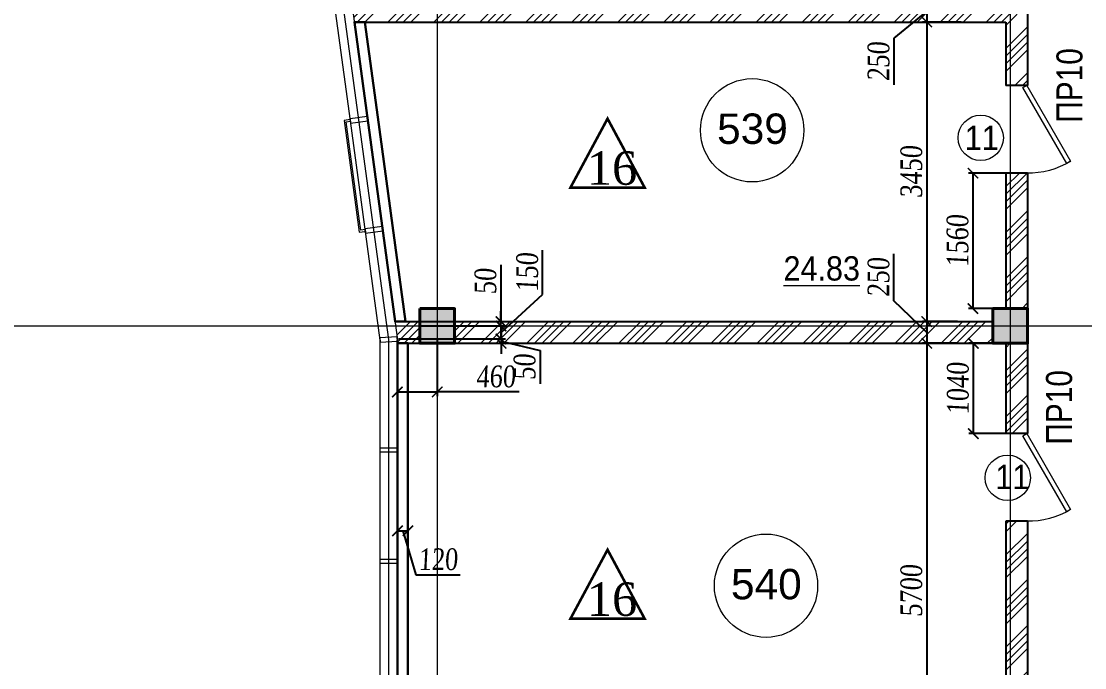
# Model space of a CAD drawing. Header units: inches. Extents: x -407541 to 6688123, y -998590 to 1205599.
# Drawn here: x 84011 to 96261, y 233001 to 240446 of the extents above; entities that cross this region are included whole.
import ezdxf

# ---------------------------------------------------------------- set-up
doc = ezdxf.new("R2010")
doc.units = ezdxf.units.IN
doc.header["$MEASUREMENT"] = 0
doc.linetypes.add('ACAD_ISO04W100', pattern=[30, 24, -3, 0, -3])
for name, color, linetype, lineweight in [('ведомость проемов', 3, 'Continuous', 9), ('ВИТРАЖ', 145, 'Continuous', 9), ('двери', 123, 'Continuous', 13), ('марки полов', 140, 'Continuous', 5), ('МОНОЛИТ', 5, 'Continuous', 40), ('Ограждения', 110, 'Continuous', 18), ('Оси', 254, 'ACAD_ISO04W100', 5), ('ПЕРЕГОРОДКА', 7, 'Continuous', 25), ('Перемычки', 21, 'Continuous', 13), ('площади', 40, 'Continuous', 9), ('размер внутр', 142, 'Continuous', 5), ('Цоколь', 21, 'Continuous', 30), ('Штриховка', 7, 'Continuous', 9), ('ШТРИХОВКА КИРПИЧ', 30, 'Continuous', 9), ('Экспликацийа', 7, 'Continuous', 18)]:
    doc.layers.add(name, color=color, linetype=linetype, lineweight=lineweight)
doc.styles.get("Standard").update_dxf_attribs({"font": 'arial.ttf'})
doc.styles.add('style1', font='arial.ttf', dxfattribs={"width": 0.9, "height": 500})
doc.styles.add('STYLE2', font='times.ttf', dxfattribs={"width": 0.8, "oblique": 3})
doc.styles.add('стиль1', font='times.ttf')
doc.dimstyles.new('vnytren', dxfattribs={"dimtxt": 250, "dimasz": 120, "dimexe": 50, "dimexo": 0, "dimgap": 50, "dimtad": 1, "dimdec": 0, "dimzin": 0, "dimdsep": 46, "dimtxsty": 'STYLE2', "dimblk": 'ARCHTICK', "dimcen": 0, "dimadec": 0, "dimazin": 0, "dimtfac": 1, "dimtdec": 0, "dimtmove": 1, "dimatfit": 2, "dimldrblk": 'DOT', "dimfxl": 1, "dimtolj": 1, "dimtzin": 0, "dimarcsym": 0})

# ---------------------------------------------------------------- blocks, each defined once
blk = doc.blocks.new('DOOR910')
at = {"layer": 'двери'}
for p, q in [((6780604, 859520), (6780504, 859520)), ((6780604, 858510), (6780504, 858510))]:
    blk.add_line(p, q, dxfattribs=at)
blk.add_lwpolyline([(6781109, 859384), (6781066, 859409), (6780561, 858535), (6780604, 858510)], close=True, dxfattribs=at)
blk.add_arc((6780629, 858603), 917, 58.4378, 91.5622, dxfattribs=at)
blk = doc.blocks.new('_ARCHTICK')
at = {"color": 0, "linetype": 'ByBlock', "const_width": 0.15}
blk.add_lwpolyline([(-0.5, -0.5), (0.5, 0.5)], dxfattribs=at)
blk = doc.blocks.new('*D1473')
at = {"layer": 'размер внутр', "color": 0, "lineweight": -2, "transparency": 16777216}
for p, q in [((95353, 238697), (94924, 238697)), ((94974, 238697), (94974, 237137)), ((95353, 237137), (94924, 237137))]:
    blk.add_line(p, q, dxfattribs=at)
at = {"layer": 'размер внутр', "color": 0, "lineweight": -2, "transparency": 16777216, "xscale": 120, "yscale": 120, "zscale": 120}
for p, rotation in [((94974, 238697), 90), ((94974, 237137), 270)]:
    blk.add_blockref('_ARCHTICK', p, dxfattribs=dict(at, rotation=rotation))
at = {"layer": 'размер внутр', "color": 0, "transparency": 16777216, "insert": (94797, 237917), "char_height": 250, "attachment_point": 5, "rotation": 90, "style": 'STYLE2'}
blk.add_mtext('\\A1;1560', dxfattribs=at)
blk = doc.blocks.new('_Dot')
at = {"color": 0, "linetype": 'ByBlock', "lineweight": -2}
blk.add_line((-0.5, 0), (-1, 0), dxfattribs=at)
at = {"color": 0, "linetype": 'ByBlock', "const_width": 0.5}
blk.add_lwpolyline([(-0.25, 0, 1), (0.25, 0, 1)], format="xyb", close=True, dxfattribs=at)
blk = doc.blocks.new('*D1651')
at = {"layer": 'размер внутр', "color": 0, "lineweight": -2, "transparency": 16777216}
for p, q in [((95353, 236737), (94928, 236737)), ((94978, 236737), (94978, 235697)), ((95353, 235697), (94928, 235697))]:
    blk.add_line(p, q, dxfattribs=at)
at = {"layer": 'размер внутр', "color": 0, "lineweight": -2, "transparency": 16777216, "xscale": 120, "yscale": 120, "zscale": 120}
for p, rotation in [((94978, 236737), 90), ((94978, 235697), 270)]:
    blk.add_blockref('_ARCHTICK', p, dxfattribs=dict(at, rotation=rotation))
at = {"layer": 'размер внутр', "color": 0, "transparency": 16777216, "insert": (94801, 236217), "char_height": 250, "attachment_point": 5, "rotation": 90, "style": 'STYLE2'}
blk.add_mtext('\\A1;1040', dxfattribs=at)
blk = doc.blocks.new('*D1962')
at = {"layer": 'размер внутр', "color": 0, "lineweight": -2, "transparency": 16777216}
for p, q in [((94960, 240687), (94392, 240687)), ((94442, 240687), (94442, 240437)), ((94442, 240562), (94064, 240252)), ((94839, 240437), (94392, 240437)), ((94064, 240252), (94064, 239713))]:
    blk.add_line(p, q, dxfattribs=at)
at = {"layer": 'размер внутр', "color": 0, "lineweight": -2, "transparency": 16777216, "xscale": 120, "yscale": 120, "zscale": 120}
for p, rotation in [((94442, 240687), 90), ((94442, 240437), 270)]:
    blk.add_blockref('_ARCHTICK', p, dxfattribs=dict(at, rotation=rotation))
at = {"layer": 'размер внутр', "color": 0, "transparency": 16777216, "insert": (93887, 239983), "char_height": 250, "attachment_point": 5, "rotation": 90, "style": 'STYLE2'}
blk.add_mtext('\\A1;250', dxfattribs=at)
blk = doc.blocks.new('*D1963')
at = {"layer": 'размер внутр', "color": 0, "lineweight": -2, "transparency": 16777216}
for p, q in [((94839, 240437), (94392, 240437)), ((94442, 240437), (94442, 236987)), ((94796, 236987), (94392, 236987))]:
    blk.add_line(p, q, dxfattribs=at)
at = {"layer": 'размер внутр', "color": 0, "lineweight": -2, "transparency": 16777216, "xscale": 120, "yscale": 120, "zscale": 120}
for p, rotation in [((94442, 240437), 90), ((94442, 236987), 270)]:
    blk.add_blockref('_ARCHTICK', p, dxfattribs=dict(at, rotation=rotation))
at = {"layer": 'размер внутр', "color": 0, "transparency": 16777216, "insert": (94265, 238712), "char_height": 250, "attachment_point": 5, "rotation": 90, "style": 'STYLE2'}
blk.add_mtext('\\A1;3450', dxfattribs=at)
blk = doc.blocks.new('*D1964')
at = {"layer": 'размер внутр', "color": 0, "lineweight": -2, "transparency": 16777216}
for p, q in [((94064, 237228), (94064, 237768)), ((94442, 236862), (94064, 237228)), ((94796, 236987), (94392, 236987)), ((94442, 236987), (94442, 236737)), ((94796, 236737), (94392, 236737))]:
    blk.add_line(p, q, dxfattribs=at)
at = {"layer": 'размер внутр', "color": 0, "lineweight": -2, "transparency": 16777216, "xscale": 120, "yscale": 120, "zscale": 120}
for p, rotation in [((94442, 236987), 90), ((94442, 236737), 270)]:
    blk.add_blockref('_ARCHTICK', p, dxfattribs=dict(at, rotation=rotation))
at = {"layer": 'размер внутр', "color": 0, "transparency": 16777216, "insert": (93887, 237498), "char_height": 250, "attachment_point": 5, "rotation": 90, "style": 'STYLE2'}
blk.add_mtext('\\A1;250', dxfattribs=at)
blk = doc.blocks.new('*D1965')
at = {"layer": 'размер внутр', "color": 0, "lineweight": -2, "transparency": 16777216}
for p, q in [((94796, 236737), (94392, 236737)), ((94442, 236737), (94442, 231037)), ((94866, 231037), (94392, 231037))]:
    blk.add_line(p, q, dxfattribs=at)
at = {"layer": 'размер внутр', "color": 0, "lineweight": -2, "transparency": 16777216, "xscale": 120, "yscale": 120, "zscale": 120}
for p, rotation in [((94442, 236737), 90), ((94442, 231037), 270)]:
    blk.add_blockref('_ARCHTICK', p, dxfattribs=dict(at, rotation=rotation))
at = {"layer": 'размер внутр', "color": 0, "transparency": 16777216, "insert": (94265, 233887), "char_height": 250, "attachment_point": 5, "rotation": 90, "style": 'STYLE2'}
blk.add_mtext('\\A1;5700', dxfattribs=at)
blk = doc.blocks.new('*D3263')
at = {"layer": 'размер внутр', "color": 0, "lineweight": -2, "transparency": 16777216}
for p, q in [((88343, 236778), (88343, 236127)), ((88803, 236778), (88803, 236127)), ((88343, 236177), (88803, 236177)), ((89747, 236177), (88803, 236177))]:
    blk.add_line(p, q, dxfattribs=at)
at = {"layer": 'размер внутр', "color": 0, "lineweight": -2, "transparency": 16777216, "xscale": 120, "yscale": 120, "zscale": 120, "rotation": 180}
blk.add_blockref('_ARCHTICK', (88343, 236177), dxfattribs=at)
at = {"layer": 'размер внутр', "color": 0, "lineweight": -2, "transparency": 16777216, "xscale": 120, "yscale": 120, "zscale": 120}
blk.add_blockref('_ARCHTICK', (88803, 236177), dxfattribs=at)
at = {"layer": 'размер внутр', "color": 0, "transparency": 16777216, "insert": (89477, 236354), "char_height": 250, "attachment_point": 5, "style": 'STYLE2'}
blk.add_mtext('\\A1;460', dxfattribs=at)
blk = doc.blocks.new('*D3264')
at = {"layer": 'размер внутр', "color": 0, "lineweight": -2, "transparency": 16777216}
for p, q in [((90017, 237298), (90017, 237809)), ((89538, 236862), (90017, 237298)), ((89003, 236937), (89588, 236937)), ((89538, 236937), (89538, 236787)), ((88358, 236787), (89588, 236787))]:
    blk.add_line(p, q, dxfattribs=at)
at = {"layer": 'размер внутр', "color": 0, "lineweight": -2, "transparency": 16777216, "xscale": 120, "yscale": 120, "zscale": 120}
for p, rotation in [((89538, 236937), 90), ((89538, 236787), 270)]:
    blk.add_blockref('_ARCHTICK', p, dxfattribs=dict(at, rotation=rotation))
at = {"layer": 'размер внутр', "color": 0, "transparency": 16777216, "insert": (89840, 237554), "char_height": 250, "attachment_point": 5, "rotation": 90, "style": 'STYLE2'}
blk.add_mtext('\\A1;150', dxfattribs=at)
blk = doc.blocks.new('*D3332')
at = {"layer": 'размер внутр', "color": 0, "lineweight": -2, "transparency": 16777216}
for p, q in [((88345, 234732), (88345, 234528)), ((88465, 234732), (88465, 234528)), ((88345, 234578), (88465, 234578)), ((88405, 234578), (88557, 234072)), ((88557, 234072), (89068, 234072))]:
    blk.add_line(p, q, dxfattribs=at)
at = {"layer": 'размер внутр', "color": 0, "lineweight": -2, "transparency": 16777216, "xscale": 120, "yscale": 120, "zscale": 120, "rotation": 180}
blk.add_blockref('_ARCHTICK', (88345, 234578), dxfattribs=at)
at = {"layer": 'размер внутр', "color": 0, "lineweight": -2, "transparency": 16777216, "xscale": 120, "yscale": 120, "zscale": 120}
blk.add_blockref('_ARCHTICK', (88465, 234578), dxfattribs=at)
at = {"layer": 'размер внутр', "color": 0, "transparency": 16777216, "insert": (88812, 234249), "char_height": 250, "attachment_point": 5, "style": 'STYLE2'}
blk.add_mtext('\\A1;120', dxfattribs=at)
blk = doc.blocks.new('*D3437')
at = {"layer": 'размер внутр', "color": 0, "lineweight": -2, "transparency": 16777216}
for p, q in [((89536, 237642), (89536, 236987)), ((89536, 236987), (89536, 237107)), ((88603, 236987), (89586, 236987)), ((88603, 236937), (89586, 236937)), ((89536, 236937), (89536, 236987)), ((89536, 236937), (89536, 236987)), ((89536, 236937), (89536, 236817))]:
    blk.add_line(p, q, dxfattribs=at)
at = {"layer": 'размер внутр', "color": 0, "lineweight": -2, "transparency": 16777216, "xscale": 120, "yscale": 120, "zscale": 120}
for p, rotation in [((89536, 236987), 270), ((89536, 236937), 90)]:
    blk.add_blockref('_ARCHTICK', p, dxfattribs=dict(at, rotation=rotation))
at = {"layer": 'размер внутр', "color": 0, "transparency": 16777216, "insert": (89359, 237450), "char_height": 250, "attachment_point": 5, "rotation": 90, "style": 'STYLE2'}
blk.add_mtext('\\A1;50', dxfattribs=at)
blk = doc.blocks.new('*D3438')
at = {"layer": 'размер внутр', "color": 0, "lineweight": -2, "transparency": 16777216}
for p, q in [((89539, 236787), (89539, 236907)), ((88423, 236787), (89589, 236787)), ((88423, 236737), (89589, 236737)), ((89539, 236787), (89539, 236737)), ((89539, 236787), (89539, 236737)), ((89539, 236762), (89987, 236656)), ((89539, 236737), (89539, 236617)), ((89987, 236656), (89987, 236272))]:
    blk.add_line(p, q, dxfattribs=at)
at = {"layer": 'размер внутр', "color": 0, "lineweight": -2, "transparency": 16777216, "xscale": 120, "yscale": 120, "zscale": 120}
for p, rotation in [((89539, 236787), 270), ((89539, 236737), 90)]:
    blk.add_blockref('_ARCHTICK', p, dxfattribs=dict(at, rotation=rotation))
at = {"layer": 'размер внутр', "color": 0, "transparency": 16777216, "insert": (89810, 236464), "char_height": 250, "attachment_point": 5, "rotation": 90, "style": 'STYLE2'}
blk.add_mtext('\\A1;50', dxfattribs=at)

msp = doc.modelspace()

# ---------------------------------------------------------------- hatches: boundary and pattern name
at = {"layer": 'Штриховка'}
h = msp.add_hatch(dxfattribs=at)
h.set_pattern_fill('ANSI35', color=256, scale=25, style=0)
h.set_pattern_definition([(45, (-6764080.43, -624333.35), (-112.2532015, 112.2532015), []), (45, (-6763968.18, -624333.35), (-112.2532015, 112.2532015), [198.4375, -39.6875, 0, -39.6875])])
h.paths.add_polyline_path([(17203.4, 266637), (17603.4, 266637), (17603.4, 266237), (17203.4, 266237)])
h.paths.add_polyline_path([(20203.4, 266637), (20603.4, 266637), (20603.4, 266237), (20203.4, 266237)])
h.paths.add_polyline_path([(24073.4, 266637), (24473.4, 266637), (24473.4, 266237), (24073.4, 266237)])
h.paths.add_polyline_path([(17203.4, 261137), (17603.4, 261137), (17603.4, 260737), (17203.4, 260737)])
h.paths.add_polyline_path([(17203.4, 252637), (17603.4, 252637), (17603.4, 252237), (17203.4, 252237)])
h.paths.add_polyline_path([(17203.4, 249137), (17603.4, 249137), (17603.4, 248737), (17203.4, 248737)])
h.paths.add_polyline_path([(17203.4, 243137), (17603.4, 243137), (17603.4, 242737), (17203.4, 242737)])
h.paths.add_polyline_path([(17203.4, 237137), (17603.4, 237137), (17603.4, 236737), (17203.4, 236737)])
h.paths.add_polyline_path([(20203.4, 231137), (20603.4, 231137), (20603.4, 230737), (20203.4, 230737)])
h.paths.add_polyline_path([(20203.4, 237137), (20603.4, 237137), (20603.4, 236737), (20203.4, 236737)])
h.paths.add_polyline_path([(20203.4, 243137), (20603.4, 243137), (20603.4, 242737), (20203.4, 242737)])
h.paths.add_polyline_path([(20203.4, 249137), (20603.4, 249137), (20603.4, 248737), (20203.4, 248737)])
h.paths.add_polyline_path([(20203.4, 228037), (20603.4, 228037), (20603.4, 227637), (20203.4, 227637)])
h.paths.add_polyline_path([(20203.4, 219337), (20603.4, 219337), (20603.4, 218937), (20203.4, 218937)])
h.paths.add_polyline_path([(24703.4, 258237), (25103.4, 258237), (25103.4, 257837), (24703.4, 257837)])
h.paths.add_polyline_path([(30703.4, 263637), (31103.4, 263637), (31103.4, 263237), (30703.4, 263237)])
h.paths.add_polyline_path([(30703.4, 258237), (31103.4, 258237), (31103.4, 257837), (30703.4, 257837)])
h.paths.add_polyline_path([(36703.4, 263637), (37103.4, 263637), (37103.4, 263237), (36703.4, 263237)])
h.paths.add_polyline_path([(36703.4, 258237), (37103.4, 258237), (37103.4, 257837), (36703.4, 257837)])
h.paths.add_polyline_path([(42703.4, 263637), (43103.4, 263637), (43103.4, 263237), (42703.4, 263237)])
h.paths.add_polyline_path([(42703.4, 258237), (43103.4, 258237), (43103.4, 257837), (42703.4, 257837)])
h.paths.add_polyline_path([(48703.4, 258237), (49103.4, 258237), (49103.4, 257837), (48703.4, 257837)])
h.paths.add_polyline_path([(54703.4, 263637), (55103.4, 263637), (55103.4, 263237), (54703.4, 263237)])
h.paths.add_polyline_path([(54703.4, 258237), (55103.4, 258237), (55103.4, 257837), (54703.4, 257837)])
h.paths.add_polyline_path([(60703.4, 263637), (61103.4, 263637), (61103.4, 263237), (60703.4, 263237)])
h.paths.add_polyline_path([(60703.4, 258237), (61103.4, 258237), (61103.4, 257837), (60703.4, 257837)])
h.paths.add_polyline_path([(66703.4, 263637), (67103.4, 263637), (67103.4, 263237), (66703.4, 263237)])
h.paths.add_polyline_path([(66703.4, 258237), (67103.4, 258237), (67103.4, 257837), (66703.4, 257837)])
h.paths.add_polyline_path([(72703.4, 258237), (73103.4, 258237), (73103.4, 257837), (72703.4, 257837)])
h.paths.add_polyline_path([(78703.4, 263637), (79103.4, 263637), (79103.4, 263237), (78703.4, 263237)])
h.paths.add_polyline_path([(78703.4, 258237), (79103.4, 258237), (79103.4, 257837), (78703.4, 257837)])
h.paths.add_polyline_path([(84703.4, 263637), (85103.4, 263637), (85103.4, 263237), (84703.4, 263237)])
h.paths.add_polyline_path([(84703.4, 258237), (85103.4, 258237), (85103.4, 257837), (84703.4, 257837)])
h.paths.add_polyline_path([(90703.4, 258237), (91103.4, 258237), (91103.4, 257837), (90703.4, 257837)])
h.paths.add_polyline_path([(30703.4, 272037), (31103.4, 272037), (31103.4, 271637), (30703.4, 271637)])
h.paths.add_polyline_path([(36703.4, 272037), (37103.4, 272037), (37103.4, 271637), (36703.4, 271637)])
h.paths.add_polyline_path([(42703.4, 272037), (43103.4, 272037), (43103.4, 271637), (42703.4, 271637)])
h.paths.add_polyline_path([(54703.4, 272037), (55103.4, 272037), (55103.4, 271637), (54703.4, 271637)])
h.paths.add_polyline_path([(60703.4, 272037), (61103.4, 272037), (61103.4, 271637), (60703.4, 271637)])
h.paths.add_polyline_path([(66703.4, 272037), (67103.4, 272037), (67103.4, 271637), (66703.4, 271637)])
h.paths.add_polyline_path([(78703.4, 272037), (79103.4, 272037), (79103.4, 271637), (78703.4, 271637)])
h.paths.add_polyline_path([(84703.4, 272037), (85103.4, 272037), (85103.4, 271637), (84703.4, 271637)])
h.paths.add_polyline_path([(91333.4, 266637), (91733.4, 266637), (91733.4, 266237), (91333.4, 266237)])
h.paths.add_polyline_path([(95203.4, 266637), (95603.4, 266637), (95603.4, 266237), (95203.4, 266237)])
h.paths.add_polyline_path([(91333.4, 261137), (91733.4, 261137), (91733.4, 260737), (91333.4, 260737)])
h.paths.add_polyline_path([(95203.4, 261137), (95603.4, 261137), (95603.4, 260737), (95203.4, 260737)])
h.paths.add_polyline_path([(17203.4, 219337), (17603.4, 219337), (17603.4, 218937), (17203.4, 218937)])
h.paths.add_polyline_path([(12103.4, 219337), (12503.4, 219337), (12503.4, 218937), (12103.4, 218937)])
h.paths.add_polyline_path([(8503.4, 222937), (8903.4, 222937), (8903.4, 222537), (8503.4, 222537)])
h.paths.add_polyline_path([(8503.4, 228037), (8903.4, 228037), (8903.4, 227637), (8503.4, 227637)])
h.paths.add_polyline_path([(10603.4, 237137), (11003.4, 237137), (11003.4, 236737), (10603.4, 236737)])
h.paths.add_polyline_path([(10603.4, 243137), (11003.4, 243137), (11003.4, 242737), (10603.4, 242737)])
h.paths.add_polyline_path([(10603.4, 249137), (11003.4, 249137), (11003.4, 248737), (10603.4, 248737)])
h.paths.add_polyline_path([(26803.4, 237137), (27203.4, 237137), (27203.4, 236737), (26803.4, 236737)])
h.paths.add_polyline_path([(26803.4, 243137), (27203.4, 243137), (27203.4, 242737), (26803.4, 242737)])
h.paths.add_polyline_path([(26803.4, 249137), (27203.4, 249137), (27203.4, 248737), (26803.4, 248737)])
h.paths.add_polyline_path([(25303.4, 219337), (25703.4, 219337), (25703.4, 218937), (25303.4, 218937)])
h.paths.add_polyline_path([(28903.4, 222937), (29303.4, 222937), (29303.4, 222537), (28903.4, 222537)])
h.paths.add_polyline_path([(28903.4, 228037), (29303.4, 228037), (29303.4, 227637), (28903.4, 227637)])
h.paths.add_polyline_path([(26803.4, 231137), (27203.4, 231137), (27203.4, 230737), (26803.4, 230737)])
h.paths.add_polyline_path([(26803.4, 228037), (27203.4, 228037), (27203.4, 227637), (26803.4, 227637)])
h.paths.add_polyline_path([(95203.4, 243137), (95603.4, 243137), (95603.4, 242737), (95203.4, 242737)])
h.paths.add_polyline_path([(95203.4, 237137), (95603.4, 237137), (95603.4, 236737), (95203.4, 236737)])
h.paths.add_polyline_path([(98203.4, 231137), (98603.4, 231137), (98603.4, 230737), (98203.4, 230737)])
h.paths.add_polyline_path([(98203.4, 237137), (98603.4, 237137), (98603.4, 236737), (98203.4, 236737)])
h.paths.add_polyline_path([(98203.4, 243137), (98603.4, 243137), (98603.4, 242737), (98203.4, 242737)])
h.paths.add_polyline_path([(98203.4, 249137), (98603.4, 249137), (98603.4, 248737), (98203.4, 248737)])
h.paths.add_polyline_path([(98203.4, 222937), (98603.4, 222937), (98603.4, 222537), (98203.4, 222537)])
h.paths.add_polyline_path([(98203.4, 219337), (98603.4, 219337), (98603.4, 218937), (98203.4, 218937)])
h.paths.add_polyline_path([(95203.4, 222937), (95603.4, 222937), (95603.4, 222537), (95203.4, 222537)])
h.paths.add_polyline_path([(95203.4, 219337), (95603.4, 219337), (95603.4, 218937), (95203.4, 218937)])
h.paths.add_polyline_path([(90103.4, 219337), (90503.4, 219337), (90503.4, 218937), (90103.4, 218937)])
h.paths.add_polyline_path([(86503.4, 222937), (86903.4, 222937), (86903.4, 222537), (86503.4, 222537)])
h.paths.add_polyline_path([(86503.4, 228037), (86903.4, 228037), (86903.4, 227637), (86503.4, 227637)])
h.paths.add_polyline_path([(88603.4, 237137), (89003.4, 237137), (89003.4, 236737), (88603.4, 236737)])
h.paths.add_polyline_path([(88603.4, 243137), (89003.4, 243137), (89003.4, 242737), (88603.4, 242737)])
h.paths.add_polyline_path([(104803.4, 237137), (105203.4, 237137), (105203.4, 236737), (104803.4, 236737)])
h.paths.add_polyline_path([(104803.4, 243137), (105203.4, 243137), (105203.4, 242737), (104803.4, 242737)])
h.paths.add_polyline_path([(104803.4, 249137), (105203.4, 249137), (105203.4, 248737), (104803.4, 248737)])
h.paths.add_polyline_path([(103303.4, 219337), (103703.4, 219337), (103703.4, 218937), (103303.4, 218937)])
h.paths.add_polyline_path([(106903.4, 222937), (107303.4, 222937), (107303.4, 222537), (106903.4, 222537)])
h.paths.add_polyline_path([(104803.4, 231137), (105203.4, 231137), (105203.4, 230737), (104803.4, 230737)])
h.paths.add_polyline_path([(176603.4, 266637), (176203.4, 266637), (176203.4, 266237), (176603.4, 266237)])
h.paths.add_polyline_path([(173603.4, 266637), (173203.4, 266637), (173203.4, 266237), (173603.4, 266237)])
h.paths.add_polyline_path([(169733.4, 266637), (169333.4, 266637), (169333.4, 266237), (169733.4, 266237)])
h.paths.add_polyline_path([(176603.4, 261137), (176203.4, 261137), (176203.4, 260737), (176603.4, 260737)])
h.paths.add_polyline_path([(176603.4, 252637), (176203.4, 252637), (176203.4, 252237), (176603.4, 252237)])
h.paths.add_polyline_path([(176603.4, 249137), (176203.4, 249137), (176203.4, 248737), (176603.4, 248737)])
h.paths.add_polyline_path([(176603.4, 243137), (176203.4, 243137), (176203.4, 242737), (176603.4, 242737)])
h.paths.add_polyline_path([(176603.4, 237137), (176203.4, 237137), (176203.4, 236737), (176603.4, 236737)])
h.paths.add_polyline_path([(173603.4, 231137), (173203.4, 231137), (173203.4, 230737), (173603.4, 230737)])
h.paths.add_polyline_path([(173603.4, 237137), (173203.4, 237137), (173203.4, 236737), (173603.4, 236737)])
h.paths.add_polyline_path([(173603.4, 243137), (173203.4, 243137), (173203.4, 242737), (173603.4, 242737)])
h.paths.add_polyline_path([(173603.4, 249137), (173203.4, 249137), (173203.4, 248737), (173603.4, 248737)])
h.paths.add_polyline_path([(173603.4, 228037), (173203.4, 228037), (173203.4, 227637), (173603.4, 227637)])
h.paths.add_polyline_path([(173603.4, 222937), (173203.4, 222937), (173203.4, 222537), (173603.4, 222537)])
h.paths.add_polyline_path([(173603.4, 219337), (173203.4, 219337), (173203.4, 218937), (173603.4, 218937)])
h.paths.add_polyline_path([(169103.4, 258237), (168703.4, 258237), (168703.4, 257837), (169103.4, 257837)])
h.paths.add_polyline_path([(163103.4, 263637), (162703.4, 263637), (162703.4, 263237), (163103.4, 263237)])
h.paths.add_polyline_path([(163103.4, 258237), (162703.4, 258237), (162703.4, 257837), (163103.4, 257837)])
h.paths.add_polyline_path([(157103.4, 263637), (156703.4, 263637), (156703.4, 263237), (157103.4, 263237)])
h.paths.add_polyline_path([(157103.4, 258237), (156703.4, 258237), (156703.4, 257837), (157103.4, 257837)])
h.paths.add_polyline_path([(151103.4, 263637), (150703.4, 263637), (150703.4, 263237), (151103.4, 263237)])
h.paths.add_polyline_path([(151103.4, 258237), (150703.4, 258237), (150703.4, 257837), (151103.4, 257837)])
h.paths.add_polyline_path([(145103.4, 258237), (144703.4, 258237), (144703.4, 257837), (145103.4, 257837)])
h.paths.add_polyline_path([(139103.4, 263637), (138703.4, 263637), (138703.4, 263237), (139103.4, 263237)])
h.paths.add_polyline_path([(139103.4, 258237), (138703.4, 258237), (138703.4, 257837), (139103.4, 257837)])
h.paths.add_polyline_path([(133103.4, 263637), (132703.4, 263637), (132703.4, 263237), (133103.4, 263237)])
h.paths.add_polyline_path([(133103.4, 258237), (132703.4, 258237), (132703.4, 257837), (133103.4, 257837)])
h.paths.add_polyline_path([(127103.4, 263637), (126703.4, 263637), (126703.4, 263237), (127103.4, 263237)])
h.paths.add_polyline_path([(127103.4, 258237), (126703.4, 258237), (126703.4, 257837), (127103.4, 257837)])
h.paths.add_polyline_path([(121103.4, 258237), (120703.4, 258237), (120703.4, 257837), (121103.4, 257837)])
h.paths.add_polyline_path([(115103.4, 263637), (114703.4, 263637), (114703.4, 263237), (115103.4, 263237)])
h.paths.add_polyline_path([(115103.4, 258237), (114703.4, 258237), (114703.4, 257837), (115103.4, 257837)])
h.paths.add_polyline_path([(109103.4, 263637), (108703.4, 263637), (108703.4, 263237), (109103.4, 263237)])
h.paths.add_polyline_path([(109103.4, 258237), (108703.4, 258237), (108703.4, 257837), (109103.4, 257837)])
h.paths.add_polyline_path([(103103.4, 258237), (102703.4, 258237), (102703.4, 257837), (103103.4, 257837)])
h.paths.add_polyline_path([(163103.4, 272037), (162703.4, 272037), (162703.4, 271637), (163103.4, 271637)])
h.paths.add_polyline_path([(157103.4, 272037), (156703.4, 272037), (156703.4, 271637), (157103.4, 271637)])
h.paths.add_polyline_path([(151103.4, 272037), (150703.4, 272037), (150703.4, 271637), (151103.4, 271637)])
h.paths.add_polyline_path([(139103.4, 272037), (138703.4, 272037), (138703.4, 271637), (139103.4, 271637)])
h.paths.add_polyline_path([(133103.4, 272037), (132703.4, 272037), (132703.4, 271637), (133103.4, 271637)])
h.paths.add_polyline_path([(127103.4, 272037), (126703.4, 272037), (126703.4, 271637), (127103.4, 271637)])
h.paths.add_polyline_path([(115103.4, 272037), (114703.4, 272037), (114703.4, 271637), (115103.4, 271637)])
h.paths.add_polyline_path([(109103.4, 272037), (108703.4, 272037), (108703.4, 271637), (109103.4, 271637)])
h.paths.add_polyline_path([(102473.4, 266637), (102073.4, 266637), (102073.4, 266237), (102473.4, 266237)])
h.paths.add_polyline_path([(98603.4, 266637), (98203.4, 266637), (98203.4, 266237), (98603.4, 266237)])
h.paths.add_polyline_path([(176603.4, 222937), (176203.4, 222937), (176203.4, 222537), (176603.4, 222537)])
h.paths.add_polyline_path([(176603.4, 219337), (176203.4, 219337), (176203.4, 218937), (176603.4, 218937)])
h.paths.add_polyline_path([(181703.4, 219337), (181303.4, 219337), (181303.4, 218937), (181703.4, 218937)])
h.paths.add_polyline_path([(185303.4, 222937), (184903.4, 222937), (184903.4, 222537), (185303.4, 222537)])
h.paths.add_polyline_path([(185303.4, 228037), (184903.4, 228037), (184903.4, 227637), (185303.4, 227637)])
h.paths.add_polyline_path([(183203.4, 237137), (182803.4, 237137), (182803.4, 236737), (183203.4, 236737)])
h.paths.add_polyline_path([(183203.4, 243137), (182803.4, 243137), (182803.4, 242737), (183203.4, 242737)])
h.paths.add_polyline_path([(183203.4, 249137), (182803.4, 249137), (182803.4, 248737), (183203.4, 248737)])
h.paths.add_polyline_path([(167003.4, 237137), (166603.4, 237137), (166603.4, 236737), (167003.4, 236737)])
h.paths.add_polyline_path([(167003.4, 243137), (166603.4, 243137), (166603.4, 242737), (167003.4, 242737)])
h.paths.add_polyline_path([(167003.4, 249137), (166603.4, 249137), (166603.4, 248737), (167003.4, 248737)])
h.paths.add_polyline_path([(168503.4, 219337), (168103.4, 219337), (168103.4, 218937), (168503.4, 218937)])
h.paths.add_polyline_path([(164903.4, 222937), (164503.4, 222937), (164503.4, 222537), (164903.4, 222537)])
h.paths.add_polyline_path([(164903.4, 228037), (164503.4, 228037), (164503.4, 227637), (164903.4, 227637)])
h.paths.add_polyline_path([(167003.4, 231137), (166603.4, 231137), (166603.4, 230737), (167003.4, 230737)])
h.paths.add_polyline_path([(167003.4, 228037), (166603.4, 228037), (166603.4, 227637), (167003.4, 227637)])
h.paths.add_polyline_path([(91333.4, 258237), (91733.4, 258237), (91733.4, 257837), (91333.4, 257837)])
h.paths.add_polyline_path([(95203.4, 258237), (95603.4, 258237), (95603.4, 257837), (95203.4, 257837)])
h.paths.add_polyline_path([(180703.4, 261137), (180303.4, 261137), (180303.4, 260737), (180703.4, 260737)])
h.paths.add_polyline_path([(180703.4, 252637), (180303.4, 252637), (180303.4, 252237), (180703.4, 252237)])
h.paths.add_polyline_path([(13103.4, 261137), (13503.4, 261137), (13503.4, 260737), (13103.4, 260737)])
h.paths.add_polyline_path([(13103.4, 252637), (13503.4, 252637), (13503.4, 252237), (13103.4, 252237)])
h.paths.add_polyline_path([(17203.4, 258237), (17603.4, 258237), (17603.4, 257837), (17203.4, 257837)])
h.paths.add_polyline_path([(13103.4, 258237), (13503.4, 258237), (13503.4, 257837), (13103.4, 257837)])
h.paths.add_polyline_path([(176603.4, 258237), (176203.4, 258237), (176203.4, 257837), (176603.4, 257837)])
h.paths.add_polyline_path([(180703.4, 258237), (180303.4, 258237), (180303.4, 257837), (180703.4, 257837)])
h.paths.add_polyline_path([(98203.4, 228037), (98603.4, 228037), (98603.4, 227637), (98203.4, 227637)])
h.paths.add_polyline_path([(104803.4, 228037), (105203.4, 228037), (105203.4, 227637), (104803.4, 227637)])
h.paths.add_polyline_path([(106903.4, 228037), (107303.4, 228037), (107303.4, 227637), (106903.4, 227637)])
h.paths.add_polyline_path([(17603.4, 222922), (17203.4, 222922), (17203.4, 222537), (17603.4, 222537)])
h.paths.add_polyline_path([(20603.4, 222922), (20203.4, 222922), (20203.4, 222537), (20603.4, 222537)])
at = {"layer": 'ШТРИХОВКА КИРПИЧ', "ltscale": 0.1}
h = msp.add_hatch(dxfattribs=at)
h.set_pattern_fill('ANSI34', color=256, scale=500, style=0)
h.paths.add_polyline_path([(95603.3, 245737.2), (95353.3, 245737.2), (95353.3, 245217.2), (95592.9, 245217.2, -0.0028204), (95603.3, 245217.4)])
h.paths.add_polyline_path([(95603.3, 244207.2), (95353.3, 244207.2), (95353.3, 243137.2), (95603.3, 243137.2)])
h.paths.add_polyline_path([(95603.3, 242737.2), (95353.3, 242737.2), (95353.3, 240686.9), (95273.3, 240686.9), (95273.3, 240436.9), (95353.3, 240436.9), (95353.3, 239707.2), (95603.3, 239707.2)])
h.paths.add_polyline_path([(95273.3, 240686.9), (88803.2, 240686.9), (88803.2, 240436.9), (95273.3, 240436.9)])
h.paths.add_polyline_path([(88803.2, 240686.9), (87815.1, 240686.9), (87849.1, 240436.9), (87970.2, 240436.9), (88803.2, 240436.9)])
h.paths.add_polyline_path([(88603.4, 236937.2), (88324.5, 236937.2), (88344.8, 236788.1), (88344.8, 236737.2), (88464.8, 236737.2), (88603.4, 236737.2)])
h.paths.add_polyline_path([(88603.4, 236987.2), (88317.8, 236987.2), (88324.5, 236937.2), (88603.4, 236937.2)])
h.paths.add_polyline_path([(95203.4, 236937.2), (89003.4, 236937.2), (89003.4, 236737.2), (95203.4, 236737.2)])
h.paths.add_polyline_path([(95203.4, 236987.2), (89003.4, 236987.2), (89003.4, 236937.2), (95203.4, 236937.2)])
h.paths.add_polyline_path([(95603.3, 238697, -0.0028323), (95592.9, 238697.2), (95492.9, 238697.2), (95492.9, 238697.2), (95353.3, 238697.2), (95353.3, 237137.2), (95603.3, 237137.2)])
h = msp.add_hatch(dxfattribs=at)
h.set_pattern_fill('ANSI34', color=256, scale=500, style=0)
h.paths.add_polyline_path([(105003.2, 235597.1), (98533.2, 235597.1), (98533.2, 235347.1), (105003.2, 235347.1)])
h.paths.add_polyline_path([(98533.2, 235597.1), (98453.4, 235597.1), (98453.4, 236737.2), (98203.4, 236737.2), (98203.4, 233187.2), (98453.4, 233187.2), (98453.4, 235347.1), (98533.2, 235347.1)])
h.paths.add_polyline_path([(105461.7, 235597.1), (105341.7, 235597.1), (105003.2, 235597.1), (105003.2, 235347.1), (105461.7, 235347.1)])
h.paths.add_polyline_path([(104803.2, 231137.2), (98603.4, 231137.2), (98603.4, 230937.2), (104803.2, 230937.2)])
h.paths.add_polyline_path([(104803.2, 230937.2), (98603.4, 230937.2), (98603.4, 230887.2), (104803.2, 230887.2)])
h.paths.add_polyline_path([(98453.4, 232177.2), (98213.6, 232177.2, -0.0027952), (98203.4, 232177), (98203.4, 231137.2), (98453.4, 231137.2)])
h.paths.add_polyline_path([(95605.1, 234687, -0.0033175), (95592.9, 234687.2), (95492.9, 234687.2), (95353.3, 234687.2), (95353.3, 231037.2), (95603.3, 231037.2)])
h.paths.add_polyline_path([(96196.8, 235493.7), (96196.8, 236505.4), (95737.3, 236505.4), (95737.2, 235493.7)], flags=9)
h.paths.add_polyline_path([(96493.5, 235702.1), (97168.2, 235702.1), (97168.2, 235124.6), (96493.5, 235124.6)], flags=9)
h = msp.add_hatch(dxfattribs=at)
h.set_pattern_fill('ANSI34', color=256, scale=500, style=0)
h.paths.add_polyline_path([(95603.3, 236737.2), (95353.3, 236737.2), (95353.3, 235697.2), (95603.3, 235697.2)])

# ---------------------------------------------------------------- linework, layer by layer
at = {"layer": 'ведомость проемов'}
for centre in [(95063.5, 239103.3), (95374.9, 235187.9)]:
    msp.add_circle(centre, 261.1, dxfattribs=at)
at = {"layer": 'ВИТРАЖ', "ltscale": 0.1}
for points in [[(88144.8, 230472.6), (88144.8, 236774.6), (87802, 239297.9), (87282.2, 243123.7), (87523.9, 246373.3)], [(88244.8, 230487.2), (88244.8, 236781.3), (87901.1, 239311.3), (87382.7, 243126.8), (87623.6, 246365.8)], [(88344.8, 230437.2), (88344.8, 236802.7), (88000.1, 239339.4), (87483.2, 243144.4), (87723.3, 246373)]]:
    msp.add_lwpolyline(points, dxfattribs=at)
for points in [[(87798.6, 239322.6), (87805.3, 239273.1), (88003.5, 239300), (87996.8, 239349.6)], [(87970.9, 238054.3), (87977.7, 238004.8), (88175.8, 238031.7), (88169.1, 238081.2)], [(88141.4, 236799.4), (88144.8, 236749.5), (88344.8, 236763), (88341.4, 236812.9)], [(88144.8, 235533.1), (88344.8, 235533.1), (88344.8, 235483.1), (88144.8, 235483.1)], [(88144.8, 234253.1), (88344.8, 234253.1), (88344.8, 234203.1), (88144.8, 234203.1)]]:
    msp.add_lwpolyline(points, close=True, dxfattribs=at)
at = {"layer": 'марки полов', "const_width": 30}
for points in [[(90337.2, 238529.7), (90764.7, 239324.2), (91192.1, 238529.7)], [(90337.2, 233565.3), (90764.7, 234359.8), (91192.1, 233565.3)]]:
    msp.add_lwpolyline(points, close=True, dxfattribs=at)
at = {"layer": 'МОНОЛИТ'}
for points in [[(88603.4, 237137.2), (89003.4, 237137.2), (89003.4, 236737.2), (88603.4, 236737.2)], [(95203.4, 237137.2), (95603.4, 237137.2), (95603.4, 236737.2), (95203.4, 236737.2)]]:
    msp.add_lwpolyline(points, close=True, dxfattribs=at)
at = {"layer": 'Ограждения', "linetype": 'Continuous', "lineweight": 15}
msp.add_lwpolyline([(87974.4, 238025.9), (87971.7, 238045.8), (87922.2, 238039), (87908.1, 238142.6), (87752.6, 239287), (87802, 239293.8), (87799.4, 239313.6), (87730.1, 239304.2), (87905.1, 238016.5)], close=True, dxfattribs=at)
at = {"layer": 'Оси', "ltscale": 0.3}
for p, q in [((95403.4, 278737.2), (95403.4, 186893.5)), ((88803.2, 252437.2), (88803.2, 211937.2)), ((79506.2, 236937.2), (114285.8, 236937.2))]:
    msp.add_line(p, q, dxfattribs=at)
at = {"layer": 'ПЕРЕГОРОДКА', "ltscale": 0.1}
for p, q in [((95603.3, 244207.2), (95603.3, 239707.2)), ((95353.3, 240436.9), (95353.3, 239707.2)), ((95353.3, 238697.2), (95353.3, 237137.2)), ((95603.3, 238697.2), (95603.3, 235697.2)), ((95353.3, 236737.2), (95353.3, 235697.2)), ((95353.3, 234687.2), (95353.3, 231037.2)), ((95603.3, 234687.2), (95603.3, 231037.6))]:
    msp.add_line(p, q, dxfattribs=at)
at = {"layer": 'ПЕРЕГОРОДКА'}
for p, q in [((87840.8, 240436.9), (95353, 240436.9)), ((95603.3, 239707.2), (95353.3, 239707.2)), ((95603.3, 238697.2), (95353.3, 238697.2)), ((88317.8, 236987.2), (88603.4, 236987.2)), ((89003.4, 236987.2), (95203.4, 236987.2)), ((88344.8, 236737.2), (95483.3, 236737.2)), ((95603.3, 235697.2), (95353.3, 235697.2)), ((95603.3, 234687.2), (95353.3, 234687.2))]:
    msp.add_line(p, q, dxfattribs=at)
at = {"layer": 'Цоколь'}
for points in [[(87970.2, 240436.9), (87849.1, 240436.9), (88317.8, 236987.2), (88317.8, 236987.2), (88438.9, 236987.2)], [(88464.8, 236737.2), (88344.8, 236737.2), (88344.8, 231037.2), (88464.8, 231037.4)]]:
    msp.add_lwpolyline(points, dxfattribs=at)
at = {"layer": 'Цоколь', "ltscale": 0.1}
for points in [[(88438.9, 236987.2), (88119.1, 239341), (87970.2, 240436.9)], [(88464.8, 231037.2), (88464.8, 236737.2)]]:
    msp.add_lwpolyline(points, dxfattribs=at)
at = {"layer": 'Экспликацийа'}
for centre in [(92430.3, 239189.9), (92589.9, 233945.8)]:
    msp.add_circle(centre, 595, dxfattribs=at)

# ---------------------------------------------------------------- block references
at = {"layer": 'двери', "xscale": -1, "rotation": 180}
for p in [(-6685011, 1098216.9), (-6685011, 1094206.9)]:
    msp.add_blockref('DOOR910', p, dxfattribs=at)

# ---------------------------------------------------------------- texts
at = {"layer": 'ведомость проемов', "char_height": 280, "width": 4068.199, "attachment_point": 1, "style": 'style1'}
for insert in [(94879.9, 239243.8), (95230.5, 235337.7)]:
    msp.add_mtext('11', dxfattribs=dict(at, insert=insert))
at = {"layer": 'марки полов', "char_height": 385, "width": 645.369, "attachment_point": 1, "style": 'стиль1'}
for insert in [(90525.5, 238947.8), (90525.5, 233983.4)]:
    msp.add_mtext('16', dxfattribs=dict(at, insert=insert))
at = {"layer": 'Перемычки', "width": 0.82}
for p in [(96235.3, 239277.5), (96115.1, 235570.3)]:
    msp.add_text('ПР10', height=300, rotation=89.99787, dxfattribs=at).set_placement(p)
at = {"layer": 'площади', "insert": (92791.2, 237739.9), "char_height": 280, "width": 1499.075, "attachment_point": 1, "style": 'style1'}
msp.add_mtext('{\\L24.83}', dxfattribs=at)
at = {"layer": 'Экспликацийа', "char_height": 350, "width": 4589.447, "attachment_point": 9}
for s, insert in [('{\\fArial|b0|i0|c204|p34;539}', (92841.8, 239028.4)), ('{\\fArial|b0|i0|c204|p34;540}', (93001.5, 233784.2))]:
    msp.add_mtext(s, dxfattribs=dict(at, insert=insert))

# ---------------------------------------------------------------- dimensions: what is measured, and where the dimension line sits
at = {"layer": 'размер внутр'}
for base, p1, p2, picture, middle in [((94442.4, 240436.9), (94960, 240686.9), (94838.6, 240436.9), '*D1962', (94063.9, 240202.3)), ((89537.6, 236787.2), (89003.4, 236937.2), (88358.1, 236787.2), '*D3264', (90017.4, 237348.2)), ((94442.4, 236737.2), (94796.2, 236987.2), (94796.2, 236737.2), '*D1964', (94063.9, 237278.4)), ((89536.3, 236987.2), (88603.4, 236937.2), (88603.4, 236987.2), '*D3437', (89578.8, 237450.2)), ((89539.2, 236737.2), (88422.6, 236787.2), (88422.6, 236737.2), '*D3438', (89986.9, 236606))]:
    dim = msp.add_linear_dim(base=base, p1=p1, p2=p2, angle=90, dimstyle='vnytren', dxfattribs=at)
    dim.commit()
    dim.dimension.update_dxf_attribs({"geometry": picture, "text_midpoint": middle, "dimtype": 160})
for base, p1, p2, picture, middle in [((94442.4, 236987.2), (94838.6, 240436.9), (94796.2, 236987.2), '*D1963', (94265.2, 238712.1)), ((94973.8, 237137.2), (95353.3, 238697.2), (95353.3, 237137.2), '*D1473', (94796.6, 237917.2)), ((94442.4, 231037.3), (94796.2, 236737.2), (94865.9, 231037.3), '*D1965', (94264.9, 233887.2)), ((94977.7, 235697.2), (95353.3, 236737.2), (95353.3, 235697.2), '*D1651', (94800.6, 236217.2))]:
    dim = msp.add_linear_dim(base=base, p1=p1, p2=p2, angle=90, dimstyle='vnytren', dxfattribs=at)
    dim.commit()
    dim.dimension.update_dxf_attribs({"geometry": picture, "text_midpoint": middle})
dim = msp.add_linear_dim(base=(88803.2, 236176.9), p1=(88343, 236777.9), p2=(88803.2, 236777.9), dimstyle='vnytren', dxfattribs=at)
dim.commit()
dim.dimension.update_dxf_attribs({"geometry": '*D3263', "text_midpoint": (89476.6, 236328.7), "dimtype": 160})
dim = msp.add_linear_dim(base=(88464.8, 234578.2), p1=(88344.8, 234731.8), p2=(88464.8, 234731.8), dimstyle='vnytren', dxfattribs=at)
dim.commit()
dim.dimension.update_dxf_attribs({"geometry": '*D3332', "text_midpoint": (88606.8, 234248.9)})

doc.saveas('drawing.dxf')
